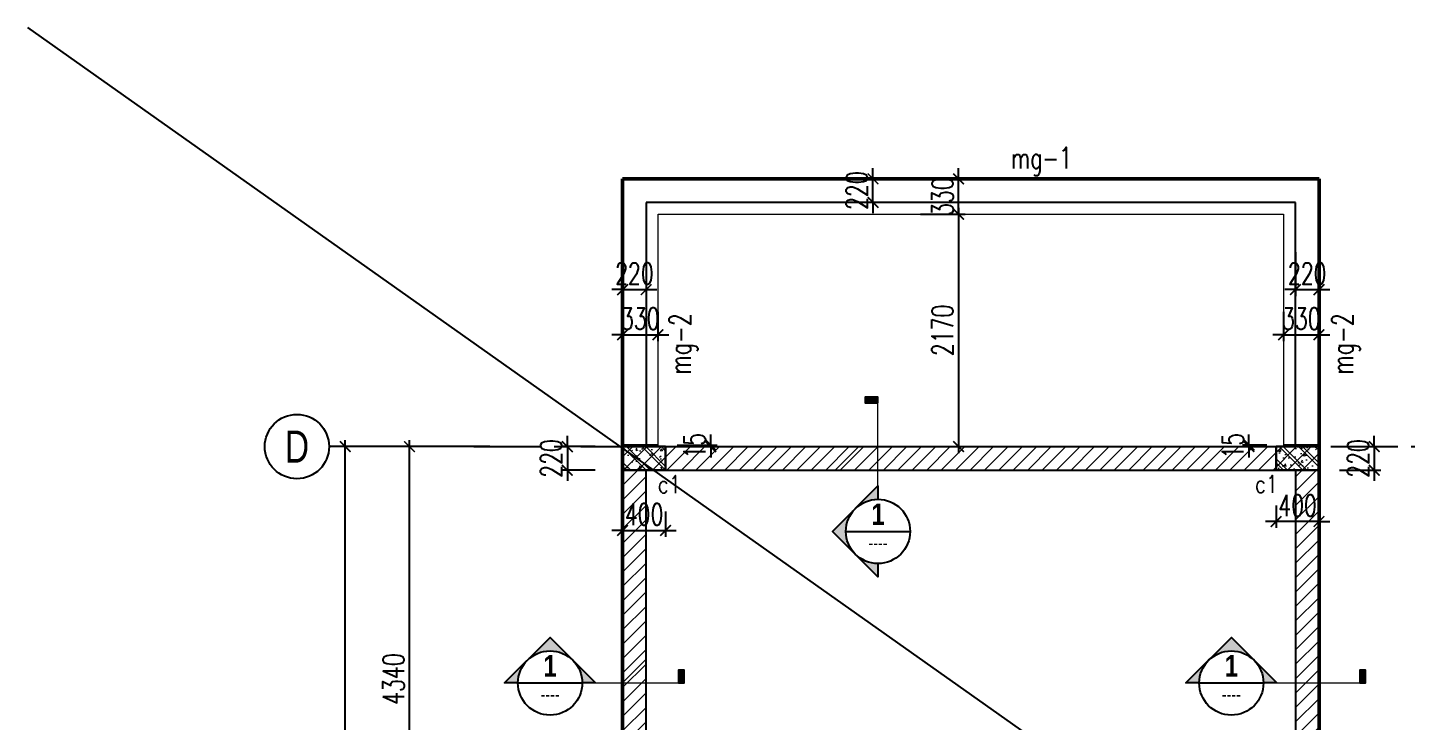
# Model space of a CAD drawing. Header units: millimetres. Extents: x -529861 to -223882, y -171969 to 61504.
# Drawn here: x -345121 to -332251, y 18318 to 24795 of the extents above; entities that cross this region are included whole.
import ezdxf
from ezdxf.enums import TextEntityAlignment as Align

# ---------------------------------------------------------------- set-up
doc = ezdxf.new("R2010")
doc.units = ezdxf.units.MM
doc.header["$LTSCALE"] = 5000
for name, pattern in [('CENTER', [2, 1.25, -0.25, 0.25, -0.25]), ('Dash', [6, 3, -3]), ('HIDDEN', [0.375, 0.25, -0.125])]:
    doc.linetypes.add(name, pattern=pattern)
doc.layers.get('Defpoints').update_dxf_attribs({"color": 143})
for name, color, linetype, lineweight in [('06- General text', 2, 'Continuous', 25), ('07- Hidden', 8, 'HIDDEN', 15), ('08- Note', 6, 'Continuous', 25), ('A-DETL-2', 1, 'Dash', 50), ('A-WALL-CUT-1', 10, 'Continuous', 25), ('KC-COT-HATCH', 13, 'Continuous', 15), ('KC-COT-NETCAT', 2, 'Continuous', 30), ('S- Dim', 1, 'Continuous', 18), ('S-Concrete', 4, 'Continuous', 25), ('S-dims', 8, 'Continuous', 18), ('S-hatch', 8, 'Continuous', 5), ('s-nomal', 32, 'Continuous', 25), ('S-text', 2, 'Continuous', 20)]:
    doc.layers.add(name, color=color, linetype=linetype, lineweight=lineweight)
for name, color, linetype in [('KC ICC-COTVACH', 3, 'Continuous'), ('KCS_AXIS', 18, 'CENTER'), ('KCS_BORDER', 3, 'Continuous'), ('KCS_CHI', 1, 'Continuous'), ('KCS_DIM', 1, 'Continuous'), ('KCS_TEXT', 2, 'Continuous')]:
    doc.layers.add(name, color=color, linetype=linetype)
doc.layers.add('KCS_Plotter', color=11, linetype='Continuous', plot=False)
doc.styles.add('Brief text', font='')
doc.styles.add('General text 1', font='')
doc.styles.add('s-text', font='vnsimli.shx', dxfattribs={"width": 0.7})
doc.styles.add('style1', font='arial.ttf', dxfattribs={"width": 0.75})
doc.styles.add('vnsimpli', font='vnsimli.shx', dxfattribs={"width": 0.65})
doc.styles.get('Brief text').set_extended_font_data('.VnHelvetInsH', bold=True)
doc.styles.get('General text 1').set_extended_font_data('.VnAvantH')
doc.dimstyles.new('1-100s', dxfattribs={"dimtxt": 200, "dimasz": 100, "dimexe": 60, "dimexo": 0, "dimgap": 50, "dimtad": 1, "dimdec": 0, "dimzin": 0, "dimdsep": 46, "dimtxsty": 's-text', "dimblk1": 'ARCHTICK', "dimblk2": 'ARCHTICK', "dimsah": 1, "dimcen": 80, "dimdle": 60, "dimclrd": 9, "dimclre": 9, "dimclrt": 2, "dimadec": 0, "dimazin": 0, "dimtfac": 0.0001, "dimtdec": 0, "dimtix": 1, "dimtmove": 1, "dimatfit": 3, "dimldrblk": 'ARCHTICK', "dimfxl": 200, "dimtolj": 1, "dimtzin": 0, "dimarcsym": 0})
pattern_1 = [(45, (173487.3, 123130.6), (-2245.064, 2245.064), [])]
pattern_2 = [(45, (173487.35, 123130.57), (-67.35192, 67.35192), [])]

# ---------------------------------------------------------------- blocks, each defined once
blk = doc.blocks.new('_ArchTick')
at = {"color": 0, "linetype": 'ByBlock', "const_width": 0.15}
blk.add_lwpolyline([(-0.5, -0.5), (0.5, 0.5)], dxfattribs=at)
blk = doc.blocks.new('*D1159')
at = {"layer": 'Defpoints', "color": 0, "ltscale": 1500, "transparency": 16777216}
for p in [(-30105, -46736), (-23605, -46736), (-23605, -48212)]:
    blk.add_point(p, dxfattribs=at)
at = {"layer": 'KCS_DIM', "color": 9, "lineweight": -2, "ltscale": 1500, "transparency": 16777216}
for p, q in [((-30105, -46736), (-30105, -48272)), ((-23605, -46736), (-23605, -48272)), ((-30165, -48212), (-23545, -48212))]:
    blk.add_line(p, q, dxfattribs=at)
at = {"layer": 'KCS_DIM', "color": 9, "lineweight": -2, "ltscale": 1500, "transparency": 16777216, "xscale": 100, "yscale": 100, "zscale": 100, "rotation": 180}
blk.add_blockref('_ArchTick', (-30105, -48212), dxfattribs=at)
at = {"layer": 'KCS_DIM', "color": 9, "lineweight": -2, "ltscale": 1500, "transparency": 16777216, "xscale": 100, "yscale": 100, "zscale": 100}
blk.add_blockref('_ArchTick', (-23605, -48212), dxfattribs=at)
at = {"layer": 'KCS_DIM', "color": 2, "ltscale": 1500, "transparency": 16777216, "insert": (-26855, -48062), "char_height": 200, "attachment_point": 5, "style": 's-text'}
blk.add_mtext('\\A1;6500', dxfattribs=at)
blk = doc.blocks.new('*D1160')
at = {"layer": 'Defpoints', "color": 0, "ltscale": 1500, "transparency": 16777216}
for p in [(-32095, -41688), (-31449, -41688), (-31412, -46138)]:
    blk.add_point(p, dxfattribs=at)
at = {"layer": 'KCS_DIM', "color": 9, "lineweight": -2, "ltscale": 1500, "transparency": 16777216}
for p, q in [((-31449, -41688), (-32155, -41688)), ((-32095, -46198), (-32095, -41628)), ((-31412, -46138), (-32155, -46138))]:
    blk.add_line(p, q, dxfattribs=at)
at = {"layer": 'KCS_DIM', "color": 9, "lineweight": -2, "ltscale": 1500, "transparency": 16777216, "xscale": 100, "yscale": 100, "zscale": 100}
for p, rotation in [((-32095, -41688), 90), ((-32095, -46138), 270)]:
    blk.add_blockref('_ArchTick', p, dxfattribs=dict(at, rotation=rotation))
at = {"layer": 'KCS_DIM', "color": 2, "ltscale": 1500, "transparency": 16777216, "insert": (-32245, -43913), "char_height": 200, "attachment_point": 5, "rotation": 90, "style": 's-text'}
blk.add_mtext('\\A1;4450', dxfattribs=at)
blk = doc.blocks.new('*D1161')
at = {"layer": 'Defpoints', "color": 0, "ltscale": 1500, "transparency": 16777216}
for p in [(-32095, -39178), (-31495, -39178), (-31449, -41688)]:
    blk.add_point(p, dxfattribs=at)
at = {"layer": 'KCS_DIM', "color": 9, "lineweight": -2, "ltscale": 1500, "transparency": 16777216}
for p, q in [((-32095, -41748), (-32095, -39118)), ((-31495, -39178), (-32155, -39178)), ((-31449, -41688), (-32155, -41688))]:
    blk.add_line(p, q, dxfattribs=at)
at = {"layer": 'KCS_DIM', "color": 9, "lineweight": -2, "ltscale": 1500, "transparency": 16777216, "xscale": 100, "yscale": 100, "zscale": 100}
for p, rotation in [((-32095, -39178), 90), ((-32095, -41688), 270)]:
    blk.add_blockref('_ArchTick', p, dxfattribs=dict(at, rotation=rotation))
at = {"layer": 'KCS_DIM', "color": 2, "ltscale": 1500, "transparency": 16777216, "insert": (-32245, -40433), "char_height": 200, "attachment_point": 5, "rotation": 90, "style": 's-text'}
blk.add_mtext('\\A1;2510', dxfattribs=at)
blk = doc.blocks.new('*D1162')
at = {"layer": 'Defpoints', "color": 0, "ltscale": 1500, "transparency": 16777216}
for p in [(-32095, -34838), (-31346, -34838), (-31495, -39178)]:
    blk.add_point(p, dxfattribs=at)
at = {"layer": 'KCS_DIM', "color": 9, "lineweight": -2, "ltscale": 1500, "transparency": 16777216}
for p, q in [((-31346, -34838), (-32155, -34838)), ((-32095, -39238), (-32095, -34778)), ((-31495, -39178), (-32155, -39178))]:
    blk.add_line(p, q, dxfattribs=at)
at = {"layer": 'KCS_DIM', "color": 9, "lineweight": -2, "ltscale": 1500, "transparency": 16777216, "xscale": 100, "yscale": 100, "zscale": 100}
for p, rotation in [((-32095, -34838), 90), ((-32095, -39178), 270)]:
    blk.add_blockref('_ArchTick', p, dxfattribs=dict(at, rotation=rotation))
at = {"layer": 'KCS_DIM', "color": 2, "ltscale": 1500, "transparency": 16777216, "insert": (-32245, -37008), "char_height": 200, "attachment_point": 5, "rotation": 90, "style": 's-text'}
blk.add_mtext('\\A1;4340', dxfattribs=at)
blk = doc.blocks.new('*D1163')
at = {"layer": 'Defpoints', "color": 0, "ltscale": 1500, "transparency": 16777216}
for p in [(-32695, -34838), (-31495, -34838), (-31495, -46138)]:
    blk.add_point(p, dxfattribs=at)
at = {"layer": 'KCS_DIM', "color": 9, "lineweight": -2, "ltscale": 1500, "transparency": 16777216}
for p, q in [((-31495, -34838), (-32755, -34838)), ((-32695, -46198), (-32695, -34778)), ((-31495, -46138), (-32755, -46138))]:
    blk.add_line(p, q, dxfattribs=at)
at = {"layer": 'KCS_DIM', "color": 9, "lineweight": -2, "ltscale": 1500, "transparency": 16777216, "xscale": 100, "yscale": 100, "zscale": 100}
for p, rotation in [((-32695, -34838), 90), ((-32695, -46138), 270)]:
    blk.add_blockref('_ArchTick', p, dxfattribs=dict(at, rotation=rotation))
at = {"layer": 'KCS_DIM', "color": 2, "ltscale": 1500, "transparency": 16777216, "insert": (-32845, -40488), "char_height": 200, "attachment_point": 5, "rotation": 90, "style": 's-text'}
blk.add_mtext('\\A1;11300', dxfattribs=at)
blk = doc.blocks.new('*U935')
at = {"layer": 'KC-COT-HATCH'}
h = blk.add_hatch(dxfattribs=at)
h.set_pattern_fill('CHAU-02', color=256, scale=30, pattern_type=2)
h.set_pattern_definition([(50, (-758.44, -466.9), (215.178, -18.826), [22.5, -247.5]), (355, (-758.44, -466.9), (-41.625, 225.658), [18, -198]), (100.451, (-740.51, -468.47), (173.553, 206.83), [19.122, -210.343]), (46.184, (-758.44, -406.9), (320.17, -49.656), [33.75, -371.25]), (96.636, (-731.76, -411.04), (280.4, 292.24), [28.68, -315.514]), (351.184, (-758.44, -406.9), (280.4, 292.24), [27, -297]), (21, (-728.44, -421.9), (179.072, -120.786), [22.5, -247.5]), (226, (-728.44, -421.9), (201.565, -109.66), [18, -198]), (71.451, (-713.52, -431.97), (252.067, 96.76), [19.122, -210.343]), (67.5, (-758.44, -466.9), (-46.775, 88.3123), [0, -195.6, 0, -201, 0, -198.75]), (4.5, (-758.44, -466.9), (85.005, 114.031), [0, -114.6, 0, -191.1, 0, -75.75]), (327.5, (-825.34, -466.9), (160.147, -6.7665), [0, -75, 0, -234, 0, -310.5]), (317.5, (-855.34, -466.9), (174.956, 30.031), [0, -97.5, 0, -155.4, 0, -220.5]), (315, (-758.44, -466.9), (90.156, 90.156), []), (315, (-758.44, -430.15), (90.156, 90.156), [])])
h.paths.add_polyline_path([(-110, 200), (-110, -200), (110, -200), (110, 200)])
at = {"layer": 'KC-COT-NETCAT'}
blk.add_lwpolyline([(-110, -200), (110, -200), (110, 200), (-110, 200)], close=True, dxfattribs=at)
blk = doc.blocks.new('MB giang tuong lka1')
at = {"layer": 'S-hatch', "linetype": 'ByBlock', "ltscale": 1500}
h = blk.add_hatch(dxfattribs=at)
h.set_pattern_fill('ANSI31', color=256, scale=1000)
h.set_pattern_definition(pattern_1)
h.paths.add_polyline_path([(220, -220), (6280, -220), (6280, -11080), (220, -11080)], flags=16)
h.paths.add_polyline_path([(0, 0), (6500, 0), (6500, -11300), (0, -11300)])
h = blk.add_hatch(dxfattribs=at)
h.set_pattern_fill('ANSI31', color=256, scale=1000)
h.set_pattern_definition(pattern_1)
h.paths.add_polyline_path([(220, -220), (6280, -220), (6280, -11080), (220, -11080)], flags=16)
h.paths.add_polyline_path([(0, 0), (6500, 0), (6500, -11300), (0, -11300)])
h = blk.add_hatch(dxfattribs=at)
h.set_pattern_fill('ANSI31', color=256, scale=30)
h.set_pattern_definition(pattern_2)
h.paths.add_polyline_path([(220, -220), (6280, -220), (6280, -11080), (220, -11080)], flags=16)
h.paths.add_polyline_path([(0, 0), (6500, 0), (6500, -11300), (0, -11300)])
h = blk.add_hatch(dxfattribs=at)
h.set_pattern_fill('ANSI31', color=256, scale=30)
h.set_pattern_definition(pattern_2)
h.paths.add_polyline_path([(220, -4230), (720, -4230), (720, -4450), (220, -4450)])
h = blk.add_hatch(dxfattribs=at)
h.set_pattern_fill('ANSI31', color=256, scale=30)
h.set_pattern_definition(pattern_2)
h.paths.add_polyline_path([(3185, -4230), (6280, -4230), (6280, -4450), (3185, -4450)])
h = blk.add_hatch(dxfattribs=at)
h.set_pattern_fill('ANSI31', color=256, scale=30)
h.set_pattern_definition([(45, (173487.35, 120620.57), (-67.35192, 67.35192), [])])
h.paths.add_polyline_path([(3185, -6740), (6280, -6740), (6280, -6960), (3185, -6960)])
at = {"layer": 'S-Concrete'}
for points in [[(220, -3350), (370, -3350), (370, -4450), (520, -4450), (520, -3240), (520, -3200), (0, -3200), (0, -3350), (220, -3350)], [(3485, -3340), (3485, -3120), (6500, -3120), (6500, -3340), (3705, -3340)], [(3705, -3340), (3705, -6960), (3485, -6960), (3485, -3340)], [(3780, -9280), (3780, -6740), (4000, -6740), (4000, -9280)], [(4000, -9280), (6500, -9280), (6500, -9500), (0, -9500), (0, -9280), (3780, -9280)]]:
    blk.add_lwpolyline(points, dxfattribs=at)
at = {"layer": 's-nomal'}
for points in [[(0, 0), (6500, 0), (6500, -11300), (0, -11300)], [(220, -220), (6280, -220), (6280, -11080), (220, -11080)]]:
    blk.add_lwpolyline(points, close=True, dxfattribs=at)
at = {"layer": 's-nomal', "linetype": 'ByBlock', "ltscale": 1500}
for points in [[(220, -4230), (720, -4230), (720, -4450), (220, -4450)], [(3185, -6740), (6280, -6740), (6280, -6960), (3185, -6960)]]:
    blk.add_lwpolyline(points, close=True, dxfattribs=at)
blk.add_lwpolyline([(3185, -4230), (6280, -4230), (6280, -4450), (3185, -4450), (3185, -4230), (3185, -4450)], dxfattribs=at)
blk = doc.blocks.new('*D959')
at = {"layer": 'Defpoints', "color": 0, "linetype": 'ByBlock', "ltscale": 1500, "transparency": 16777216}
for p in [(-339567, 20279), (-339167, 20279), (-339167, 20101)]:
    blk.add_point(p, dxfattribs=at)
at = {"layer": 'S-dims', "color": 9, "linetype": 'ByBlock', "lineweight": -2, "ltscale": 1500, "transparency": 16777216}
for p, q in [((-339567, 20279), (-339567, 20041)), ((-339167, 20279), (-339167, 20041)), ((-339567, 20101), (-339667, 20101)), ((-339567, 20101), (-339167, 20101)), ((-339167, 20101), (-339067, 20101))]:
    blk.add_line(p, q, dxfattribs=at)
at = {"layer": 'S-dims', "color": 9, "linetype": 'ByBlock', "lineweight": -2, "ltscale": 1500, "transparency": 16777216, "xscale": 100, "yscale": 100, "zscale": 100}
blk.add_blockref('_ArchTick', (-339567, 20101), dxfattribs=at)
at = {"layer": 'S-dims', "color": 9, "linetype": 'ByBlock', "lineweight": -2, "ltscale": 1500, "transparency": 16777216, "xscale": 100, "yscale": 100, "zscale": 100, "rotation": 180}
blk.add_blockref('_ArchTick', (-339167, 20101), dxfattribs=at)
at = {"layer": 'S-dims', "color": 2, "linetype": 'ByBlock', "ltscale": 1500, "transparency": 16777216, "insert": (-339367, 20251), "char_height": 200, "attachment_point": 5, "style": 's-text'}
blk.add_mtext('\\A1;400', dxfattribs=at)
blk = doc.blocks.new('*D960')
at = {"layer": 'Defpoints', "color": 0, "linetype": 'ByBlock', "ltscale": 1500, "transparency": 16777216}
for p in [(-339822, 20883), (-340083, 20663), (-339822, 20663)]:
    blk.add_point(p, dxfattribs=at)
at = {"layer": 'S-dims', "color": 9, "linetype": 'ByBlock', "lineweight": -2, "ltscale": 1500, "transparency": 16777216}
for p, q in [((-340083, 20883), (-340083, 20983)), ((-339822, 20883), (-340143, 20883)), ((-340083, 20883), (-340083, 20663)), ((-339822, 20663), (-340143, 20663)), ((-340083, 20663), (-340083, 20563))]:
    blk.add_line(p, q, dxfattribs=at)
at = {"layer": 'S-dims', "color": 9, "linetype": 'ByBlock', "lineweight": -2, "ltscale": 1500, "transparency": 16777216, "xscale": 100, "yscale": 100, "zscale": 100}
for p, rotation in [((-340083, 20883), 270), ((-340083, 20663), 90)]:
    blk.add_blockref('_ArchTick', p, dxfattribs=dict(at, rotation=rotation))
at = {"layer": 'S-dims', "color": 2, "linetype": 'ByBlock', "ltscale": 1500, "transparency": 16777216, "insert": (-340233, 20773), "char_height": 200, "attachment_point": 5, "rotation": 90, "style": 's-text'}
blk.add_mtext('\\A1;220', dxfattribs=at)
blk = doc.blocks.new('*D968')
at = {"layer": 'Defpoints', "color": 0, "linetype": 'ByBlock', "ltscale": 1500, "transparency": 16777216}
for p in [(-333467, 20333), (-333067, 20333), (-333467, 20184)]:
    blk.add_point(p, dxfattribs=at)
at = {"layer": 'S-dims', "color": 9, "linetype": 'ByBlock', "lineweight": -2, "ltscale": 1500, "transparency": 16777216}
for p, q in [((-333467, 20333), (-333467, 20124)), ((-333067, 20333), (-333067, 20124)), ((-333467, 20184), (-333567, 20184)), ((-333067, 20184), (-333467, 20184)), ((-333067, 20184), (-332967, 20184))]:
    blk.add_line(p, q, dxfattribs=at)
at = {"layer": 'S-dims', "color": 9, "linetype": 'ByBlock', "lineweight": -2, "ltscale": 1500, "transparency": 16777216, "xscale": 100, "yscale": 100, "zscale": 100}
blk.add_blockref('_ArchTick', (-333467, 20184), dxfattribs=at)
at = {"layer": 'S-dims', "color": 9, "linetype": 'ByBlock', "lineweight": -2, "ltscale": 1500, "transparency": 16777216, "xscale": 100, "yscale": 100, "zscale": 100, "rotation": 180}
blk.add_blockref('_ArchTick', (-333067, 20184), dxfattribs=at)
at = {"layer": 'S-dims', "color": 2, "linetype": 'ByBlock', "ltscale": 1500, "transparency": 16777216, "insert": (-333267, 20334), "char_height": 200, "attachment_point": 5, "style": 's-text'}
blk.add_mtext('\\A1;400', dxfattribs=at)
blk = doc.blocks.new('*D969')
at = {"layer": 'Defpoints', "color": 0, "linetype": 'ByBlock', "ltscale": 1500, "transparency": 16777216}
for p in [(-332874, 20883), (-332874, 20663), (-332551, 20663)]:
    blk.add_point(p, dxfattribs=at)
at = {"layer": 'S-dims', "color": 9, "linetype": 'ByBlock', "lineweight": -2, "ltscale": 1500, "transparency": 16777216}
for p, q in [((-332551, 20883), (-332551, 20983)), ((-332874, 20883), (-332491, 20883)), ((-332551, 20883), (-332551, 20663)), ((-332874, 20663), (-332491, 20663)), ((-332551, 20663), (-332551, 20563))]:
    blk.add_line(p, q, dxfattribs=at)
at = {"layer": 'S-dims', "color": 9, "linetype": 'ByBlock', "lineweight": -2, "ltscale": 1500, "transparency": 16777216, "xscale": 100, "yscale": 100, "zscale": 100}
for p, rotation in [((-332551, 20883), 270), ((-332551, 20663), 90)]:
    blk.add_blockref('_ArchTick', p, dxfattribs=dict(at, rotation=rotation))
at = {"layer": 'S-dims', "color": 2, "linetype": 'ByBlock', "ltscale": 1500, "transparency": 16777216, "insert": (-332701, 20773), "char_height": 200, "attachment_point": 5, "rotation": 90, "style": 's-text'}
blk.add_mtext('\\A1;220', dxfattribs=at)
blk = doc.blocks.new('*U939')
at = {"layer": '08- Note'}
blk.add_hatch(color=256, dxfattribs=at).paths.add_polyline_path([(0, 23.98), (0, 25.05), (-2.4, 25.05), (-2.4, 23.98)])
h = blk.add_hatch(color=256, dxfattribs=at)
h.paths.add_polyline_path([(-8.49, 0), (-4.24, -4.24, -0.198912), (-6, 0, -0.198912), (-4.24, 4.24)])
h.paths.add_polyline_path([(0, -8.49), (0, -6, -0.198912), (-4.24, -4.24)])
h.paths.add_polyline_path([(-4.24, 4.24, -0.198912), (0, 6), (0, 8.49)])
at = {"ltscale": 500}
blk.add_line((0, 6), (0, 25.05), dxfattribs=at)
at = {"layer": '08- Note'}
blk.add_line((-6, 0), (6, 0), dxfattribs=at)
blk.add_lwpolyline([(0, 23.98), (0, 25.05), (-2.4, 25.05), (-2.4, 23.98)], close=True, dxfattribs=at)
blk.add_lwpolyline([(0, -6), (0, -8.49), (-8.49, 0), (0, 8.49), (0, 6)], dxfattribs=at)
blk.add_circle((0, 0), 6, dxfattribs=at)
at = {"layer": '06- General text', "style": 'Brief text', "width": 0.8}
blk.add_attdef('VIEW-NUMBER', text='', height=4, dxfattribs=at).set_placement((0, 0), align=Align.BOTTOM_CENTER)
at = {"layer": '06- General text', "style": 'General text 1', "width": 0.8}
blk.add_attdef('SHEET-NUMBER', text='', height=2.5, dxfattribs=at).set_placement((0, -0.87), align=Align.TOP_CENTER)
blk = doc.blocks.new('*U943')
at = {"layer": '08- Note'}
h = blk.add_hatch(color=256, dxfattribs=at)
h.paths.add_polyline_path([(0, 8.49), (-4.24, 4.24, -0.198912), (0, 6, -0.198912), (4.24, 4.24)])
h.paths.add_polyline_path([(-8.49, 0), (-6, 0, -0.198912), (-4.24, 4.24)])
h.paths.add_polyline_path([(4.24, 4.24, -0.198912), (6, 0), (8.49, 0)])
blk.add_hatch(color=256, dxfattribs=at).paths.add_polyline_path([(23.98, 0), (25.05, 0), (25.05, 2.4), (23.98, 2.4)])
at = {"ltscale": 500}
blk.add_line((6, 0), (25.05, 0), dxfattribs=at)
at = {"layer": '08- Note'}
blk.add_line((-6, 0), (6, 0), dxfattribs=at)
blk.add_lwpolyline([(-6, 0), (-8.49, 0), (0, 8.49), (8.49, 0), (6, 0)], dxfattribs=at)
blk.add_lwpolyline([(23.98, 0), (25.05, 0), (25.05, 2.4), (23.98, 2.4)], close=True, dxfattribs=at)
blk.add_circle((0, 0), 6, dxfattribs=at)
at = {"layer": '06- General text', "style": 'Brief text', "width": 0.8}
blk.add_attdef('VIEW-NUMBER', text='', height=4, dxfattribs=at).set_placement((0, 0), align=Align.BOTTOM_CENTER)
at = {"layer": '06- General text', "style": 'General text 1', "width": 0.8}
blk.add_attdef('SHEET-NUMBER', text='', height=2.5, dxfattribs=at).set_placement((0, -0.87), align=Align.TOP_CENTER)
blk = doc.blocks.new('*U944')
at = {"layer": '08- Note'}
h = blk.add_hatch(color=256, dxfattribs=at)
h.paths.add_polyline_path([(0, 8.49), (-4.24, 4.24, -0.198912), (0, 6, -0.198912), (4.24, 4.24)])
h.paths.add_polyline_path([(-8.49, 0), (-6, 0, -0.198912), (-4.24, 4.24)])
h.paths.add_polyline_path([(4.24, 4.24, -0.198912), (6, 0), (8.49, 0)])
blk.add_hatch(color=256, dxfattribs=at).paths.add_polyline_path([(23.98, 0), (25.05, 0), (25.05, 2.4), (23.98, 2.4)])
at = {"ltscale": 500}
blk.add_line((6, 0), (25.05, 0), dxfattribs=at)
at = {"layer": '08- Note'}
blk.add_line((-6, 0), (6, 0), dxfattribs=at)
blk.add_lwpolyline([(-6, 0), (-8.49, 0), (0, 8.49), (8.49, 0), (6, 0)], dxfattribs=at)
blk.add_lwpolyline([(23.98, 0), (25.05, 0), (25.05, 2.4), (23.98, 2.4)], close=True, dxfattribs=at)
blk.add_circle((0, 0), 6, dxfattribs=at)
at = {"layer": '06- General text', "style": 'Brief text', "width": 0.8}
blk.add_attdef('VIEW-NUMBER', text='', height=4, dxfattribs=at).set_placement((0, 0), align=Align.BOTTOM_CENTER)
at = {"layer": '06- General text', "style": 'General text 1', "width": 0.8}
blk.add_attdef('SHEET-NUMBER', text='', height=2.5, dxfattribs=at).set_placement((0, -0.87), align=Align.TOP_CENTER)
blk = doc.blocks.new('*D1390')
at = {"layer": 'Defpoints', "color": 0, "linetype": 'ByBlock', "ltscale": 1500, "transparency": 16777216}
for p in [(-336786, 23383), (-336431, 23383), (-336786, 23053)]:
    blk.add_point(p, dxfattribs=at)
at = {"layer": 'S-dims', "color": 9, "linetype": 'ByBlock', "lineweight": -2, "ltscale": 1500, "transparency": 16777216}
for p, q in [((-336431, 23383), (-336431, 23483)), ((-336786, 23383), (-336371, 23383)), ((-336431, 23053), (-336431, 23383)), ((-336786, 23053), (-336371, 23053)), ((-336431, 23053), (-336431, 22953))]:
    blk.add_line(p, q, dxfattribs=at)
at = {"layer": 'S-dims', "color": 9, "linetype": 'ByBlock', "lineweight": -2, "ltscale": 1500, "transparency": 16777216, "xscale": 100, "yscale": 100, "zscale": 100}
for p, rotation in [((-336431, 23383), 270), ((-336431, 23053), 90)]:
    blk.add_blockref('_ArchTick', p, dxfattribs=dict(at, rotation=rotation))
at = {"layer": 'S-dims', "color": 2, "linetype": 'ByBlock', "ltscale": 1500, "transparency": 16777216, "insert": (-336581, 23218), "char_height": 200, "attachment_point": 5, "rotation": 90, "style": 's-text'}
blk.add_mtext('\\A1;330', dxfattribs=at)
blk = doc.blocks.new('*D1391')
at = {"layer": 'Defpoints', "color": 0, "linetype": 'ByBlock', "ltscale": 1500, "transparency": 16777216}
for p in [(-337230, 23383), (-337230, 23383), (-337230, 23163)]:
    blk.add_point(p, dxfattribs=at)
at = {"layer": 'S-dims', "color": 9, "linetype": 'ByBlock', "lineweight": -2, "ltscale": 1500, "transparency": 16777216}
for p, q in [((-337230, 23383), (-337230, 23483)), ((-337230, 23383), (-337290, 23383)), ((-337230, 23163), (-337230, 23383)), ((-337230, 23163), (-337290, 23163)), ((-337230, 23163), (-337230, 23063))]:
    blk.add_line(p, q, dxfattribs=at)
at = {"layer": 'S-dims', "color": 9, "linetype": 'ByBlock', "lineweight": -2, "ltscale": 1500, "transparency": 16777216, "xscale": 100, "yscale": 100, "zscale": 100}
for p, rotation in [((-337230, 23383), 270), ((-337230, 23163), 90)]:
    blk.add_blockref('_ArchTick', p, dxfattribs=dict(at, rotation=rotation))
at = {"layer": 'S-dims', "color": 2, "linetype": 'ByBlock', "ltscale": 1500, "transparency": 16777216, "insert": (-337380, 23273), "char_height": 200, "attachment_point": 5, "rotation": 90, "style": 's-text'}
blk.add_mtext('\\A1;220', dxfattribs=at)
blk = doc.blocks.new('*D1392')
at = {"layer": 'Defpoints', "color": 0, "linetype": 'ByBlock', "ltscale": 1500, "transparency": 16777216}
for p in [(-336786, 23053), (-336709, 20883), (-336431, 20883)]:
    blk.add_point(p, dxfattribs=at)
at = {"layer": 'S-dims', "color": 9, "linetype": 'ByBlock', "lineweight": -2, "ltscale": 1500, "transparency": 16777216}
for p, q in [((-336786, 23053), (-336371, 23053)), ((-336431, 23113), (-336431, 20823)), ((-336709, 20883), (-336371, 20883))]:
    blk.add_line(p, q, dxfattribs=at)
at = {"layer": 'S-dims', "color": 9, "linetype": 'ByBlock', "lineweight": -2, "ltscale": 1500, "transparency": 16777216, "xscale": 100, "yscale": 100, "zscale": 100}
for p, rotation in [((-336431, 23053), 90), ((-336431, 20883), 270)]:
    blk.add_blockref('_ArchTick', p, dxfattribs=dict(at, rotation=rotation))
at = {"layer": 'S-dims', "color": 2, "linetype": 'ByBlock', "ltscale": 1500, "transparency": 16777216, "insert": (-336581, 21968), "char_height": 200, "attachment_point": 5, "rotation": 90, "style": 's-text'}
blk.add_mtext('\\A1;2170', dxfattribs=at)
blk = doc.blocks.new('*D1393')
at = {"layer": 'Defpoints', "color": 0, "linetype": 'ByBlock', "ltscale": 1500, "transparency": 16777216}
for p in [(-339567, 22605), (-339347, 22605), (-339347, 22349)]:
    blk.add_point(p, dxfattribs=at)
at = {"layer": 'S-dims', "color": 9, "linetype": 'ByBlock', "lineweight": -2, "ltscale": 1500, "transparency": 16777216}
for p, q in [((-339567, 22605), (-339567, 22289)), ((-339347, 22605), (-339347, 22289)), ((-339567, 22349), (-339667, 22349)), ((-339567, 22349), (-339347, 22349)), ((-339347, 22349), (-339247, 22349))]:
    blk.add_line(p, q, dxfattribs=at)
at = {"layer": 'S-dims', "color": 9, "linetype": 'ByBlock', "lineweight": -2, "ltscale": 1500, "transparency": 16777216, "xscale": 100, "yscale": 100, "zscale": 100}
blk.add_blockref('_ArchTick', (-339567, 22349), dxfattribs=at)
at = {"layer": 'S-dims', "color": 9, "linetype": 'ByBlock', "lineweight": -2, "ltscale": 1500, "transparency": 16777216, "xscale": 100, "yscale": 100, "zscale": 100, "rotation": 180}
blk.add_blockref('_ArchTick', (-339347, 22349), dxfattribs=at)
at = {"layer": 'S-dims', "color": 2, "linetype": 'ByBlock', "ltscale": 1500, "transparency": 16777216, "insert": (-339457, 22499), "char_height": 200, "attachment_point": 5, "style": 's-text'}
blk.add_mtext('\\A1;220', dxfattribs=at)
blk = doc.blocks.new('*D1394')
at = {"layer": 'Defpoints', "color": 0, "linetype": 'ByBlock', "ltscale": 1500, "transparency": 16777216}
for p in [(-333287, 22699), (-333067, 22699), (-333067, 22349)]:
    blk.add_point(p, dxfattribs=at)
at = {"layer": 'S-dims', "color": 9, "linetype": 'ByBlock', "lineweight": -2, "ltscale": 1500, "transparency": 16777216}
for p, q in [((-333287, 22699), (-333287, 22289)), ((-333067, 22699), (-333067, 22289)), ((-333287, 22349), (-333387, 22349)), ((-333287, 22349), (-333067, 22349)), ((-333067, 22349), (-332967, 22349))]:
    blk.add_line(p, q, dxfattribs=at)
at = {"layer": 'S-dims', "color": 9, "linetype": 'ByBlock', "lineweight": -2, "ltscale": 1500, "transparency": 16777216, "xscale": 100, "yscale": 100, "zscale": 100}
blk.add_blockref('_ArchTick', (-333287, 22349), dxfattribs=at)
at = {"layer": 'S-dims', "color": 9, "linetype": 'ByBlock', "lineweight": -2, "ltscale": 1500, "transparency": 16777216, "xscale": 100, "yscale": 100, "zscale": 100, "rotation": 180}
blk.add_blockref('_ArchTick', (-333067, 22349), dxfattribs=at)
at = {"layer": 'S-dims', "color": 2, "linetype": 'ByBlock', "ltscale": 1500, "transparency": 16777216, "insert": (-333177, 22499), "char_height": 200, "attachment_point": 5, "style": 's-text'}
blk.add_mtext('\\A1;220', dxfattribs=at)
blk = doc.blocks.new('*D1395')
at = {"layer": 'Defpoints', "color": 0, "linetype": 'ByBlock', "ltscale": 1500, "transparency": 16777216}
for p in [(-339567, 22141), (-339237, 22141), (-339237, 21928)]:
    blk.add_point(p, dxfattribs=at)
at = {"layer": 'S-dims', "color": 9, "linetype": 'ByBlock', "lineweight": -2, "ltscale": 1500, "transparency": 16777216}
for p, q in [((-339567, 22141), (-339567, 21868)), ((-339237, 22141), (-339237, 21868)), ((-339567, 21928), (-339667, 21928)), ((-339567, 21928), (-339237, 21928)), ((-339237, 21928), (-339137, 21928))]:
    blk.add_line(p, q, dxfattribs=at)
at = {"layer": 'S-dims', "color": 9, "linetype": 'ByBlock', "lineweight": -2, "ltscale": 1500, "transparency": 16777216, "xscale": 100, "yscale": 100, "zscale": 100}
blk.add_blockref('_ArchTick', (-339567, 21928), dxfattribs=at)
at = {"layer": 'S-dims', "color": 9, "linetype": 'ByBlock', "lineweight": -2, "ltscale": 1500, "transparency": 16777216, "xscale": 100, "yscale": 100, "zscale": 100, "rotation": 180}
blk.add_blockref('_ArchTick', (-339237, 21928), dxfattribs=at)
at = {"layer": 'S-dims', "color": 2, "linetype": 'ByBlock', "ltscale": 1500, "transparency": 16777216, "insert": (-339402, 22078), "char_height": 200, "attachment_point": 5, "style": 's-text'}
blk.add_mtext('\\A1;330', dxfattribs=at)
blk = doc.blocks.new('*D1396')
at = {"layer": 'Defpoints', "color": 0, "linetype": 'ByBlock', "ltscale": 1500, "transparency": 16777216}
for p in [(-333397, 22141), (-333067, 22141), (-333067, 21928)]:
    blk.add_point(p, dxfattribs=at)
at = {"layer": 'S-dims', "color": 9, "linetype": 'ByBlock', "lineweight": -2, "ltscale": 1500, "transparency": 16777216}
for p, q in [((-333397, 22141), (-333397, 21868)), ((-333067, 22141), (-333067, 21868)), ((-333397, 21928), (-333497, 21928)), ((-333397, 21928), (-333067, 21928)), ((-333067, 21928), (-332967, 21928))]:
    blk.add_line(p, q, dxfattribs=at)
at = {"layer": 'S-dims', "color": 9, "linetype": 'ByBlock', "lineweight": -2, "ltscale": 1500, "transparency": 16777216, "xscale": 100, "yscale": 100, "zscale": 100}
blk.add_blockref('_ArchTick', (-333397, 21928), dxfattribs=at)
at = {"layer": 'S-dims', "color": 9, "linetype": 'ByBlock', "lineweight": -2, "ltscale": 1500, "transparency": 16777216, "xscale": 100, "yscale": 100, "zscale": 100, "rotation": 180}
blk.add_blockref('_ArchTick', (-333067, 21928), dxfattribs=at)
at = {"layer": 'S-dims', "color": 2, "linetype": 'ByBlock', "ltscale": 1500, "transparency": 16777216, "insert": (-333232, 22078), "char_height": 200, "attachment_point": 5, "style": 's-text'}
blk.add_mtext('\\A1;330', dxfattribs=at)
blk = doc.blocks.new('*D1397')
at = {"layer": 'Defpoints', "color": 0, "linetype": 'ByBlock', "ltscale": 1500, "transparency": 16777216}
for p in [(-339058, 20898), (-339058, 20883), (-338745, 20898)]:
    blk.add_point(p, dxfattribs=at)
at = {"layer": 'S-dims', "color": 9, "linetype": 'ByBlock', "lineweight": -2, "ltscale": 1500, "transparency": 16777216}
for p, q in [((-338745, 20898), (-338745, 20998)), ((-339058, 20898), (-338685, 20898)), ((-339058, 20883), (-338685, 20883)), ((-338745, 20883), (-338745, 20898)), ((-338745, 20883), (-338745, 20783))]:
    blk.add_line(p, q, dxfattribs=at)
at = {"layer": 'S-dims', "color": 9, "linetype": 'ByBlock', "lineweight": -2, "ltscale": 1500, "transparency": 16777216, "xscale": 100, "yscale": 100, "zscale": 100}
for p, rotation in [((-338745, 20898), 270), ((-338745, 20883), 90)]:
    blk.add_blockref('_ArchTick', p, dxfattribs=dict(at, rotation=rotation))
at = {"layer": 'S-dims', "color": 2, "linetype": 'ByBlock', "ltscale": 1500, "transparency": 16777216, "insert": (-338895, 20891), "char_height": 200, "attachment_point": 5, "rotation": 90, "style": 's-text'}
blk.add_mtext('\\A1;15', dxfattribs=at)
blk = doc.blocks.new('*D1398')
at = {"layer": 'Defpoints', "color": 0, "linetype": 'ByBlock', "ltscale": 1500, "transparency": 16777216}
for p in [(-333721, 20898), (-333554, 20898), (-333554, 20883)]:
    blk.add_point(p, dxfattribs=at)
at = {"layer": 'S-dims', "color": 9, "linetype": 'ByBlock', "lineweight": -2, "ltscale": 1500, "transparency": 16777216}
for p, q in [((-333721, 20898), (-333721, 20998)), ((-333554, 20898), (-333781, 20898)), ((-333554, 20883), (-333781, 20883)), ((-333721, 20883), (-333721, 20898)), ((-333721, 20883), (-333721, 20783))]:
    blk.add_line(p, q, dxfattribs=at)
at = {"layer": 'S-dims', "color": 9, "linetype": 'ByBlock', "lineweight": -2, "ltscale": 1500, "transparency": 16777216, "xscale": 100, "yscale": 100, "zscale": 100}
for p, rotation in [((-333721, 20898), 270), ((-333721, 20883), 90)]:
    blk.add_blockref('_ArchTick', p, dxfattribs=dict(at, rotation=rotation))
at = {"layer": 'S-dims', "color": 2, "linetype": 'ByBlock', "ltscale": 1500, "transparency": 16777216, "insert": (-333871, 20891), "char_height": 200, "attachment_point": 5, "rotation": 90, "style": 's-text'}
blk.add_mtext('\\A1;15', dxfattribs=at)
blk = doc.blocks.new('2-LUOI TRUC')
at = {"layer": 'KCS_AXIS', "ltscale": 0.1}
for p, q in [((-30105.3, -46766.5), (-30105.3, -33447.5)), ((-23605.3, -46766.5), (-23605.3, -33447.5)), ((-31495.3, -34837.5), (-22215.3, -34837.5)), ((-31495.3, -39177.5), (-22215.3, -39177.5)), ((-31495.3, -41687.5), (-22215.3, -41687.5)), ((-31495.3, -46137.5), (-22215.3, -46137.5))]:
    blk.add_line(p, q, dxfattribs=at)
at = {"layer": 'KCS_CHI', "ltscale": 1500}
for p, q in [((-32695.3, -34837.5), (-32845.3, -34837.5)), ((-32695.3, -39177.5), (-32845.3, -39177.5)), ((-32695.3, -41687.5), (-32845.3, -41687.5)), ((-32695.3, -46137.5), (-32845.3, -46137.5)), ((-30105.3, -48211.7), (-30105.3, -48361.7)), ((-23605.3, -48211.7), (-23605.3, -48361.7))]:
    blk.add_line(p, q, dxfattribs=at)
for centre in [(-33145.3, -34837.5), (-33145.3, -39177.5), (-33145.3, -41687.5), (-33145.3, -46137.5), (-30105.3, -48661.7), (-23605.3, -48661.7)]:
    blk.add_circle(centre, 300, dxfattribs=at)
at = {"layer": 'KCS_TEXT', "color": 4, "ltscale": 1500, "style": 'style1', "width": 0.75}
for s, p in [('D', (-33145.3, -34837.5)), ('C', (-33145.3, -39177.5)), ('B', (-33145.3, -41687.5)), ('A', (-33145.3, -46137.5)), ('1', (-30105.3, -48661.7)), ('2', (-23605.3, -48661.7))]:
    blk.add_text(s, height=300, dxfattribs=at).set_placement(p, align=Align.MIDDLE_CENTER)
at = {"layer": 'KCS_DIM', "ltscale": 1500}
for base, p1, p2, picture, middle in [((-32695.3, -34837.5), (-31495.3, -46137.5), (-31495.3, -34837.5), '*D1163', (-32845.3, -40487.5)), ((-32095.3, -34837.5), (-31495.3, -39177.5), (-31345.8, -34837.5), '*D1162', (-32245.3, -37007.5)), ((-32095.3, -39177.5), (-31449, -41687.5), (-31495.3, -39177.5), '*D1161', (-32245.3, -40432.5)), ((-32095.3, -41687.5), (-31412.2, -46137.5), (-31449, -41687.5), '*D1160', (-32245.3, -43912.5))]:
    dim = blk.add_linear_dim(base=base, p1=p1, p2=p2, angle=90, dimstyle='1-100s', dxfattribs=at)
    dim.commit()
    dim.dimension.update_dxf_attribs({"geometry": picture, "text_midpoint": middle})
dim = blk.add_linear_dim(base=(-23605.3, -48211.7), p1=(-30105.3, -46735.7), p2=(-23605.3, -46735.7), dimstyle='1-100s', dxfattribs=at)
dim.commit()
dim.dimension.update_dxf_attribs({"geometry": '*D1159', "text_midpoint": (-26855.3, -48061.7)})
blk = doc.blocks.new('2-MBC')
at = {"layer": 'KC ICC-COTVACH'}
for p, xscale, rotation in [((90, 11080), -1.000000000000001, 90), ((6190, 11080), -1.000000000000001, 90), ((0, 6940), -1, 180), ((6280, 6940), -1, 180), ((0, 4140), -1, 180), ((6280, 4140), -1, 180), ((0, 690), -1, 180), ((6190, 0), -1.000000000000001, 90)]:
    blk.add_blockref('*U935', p, dxfattribs=dict(at, xscale=xscale, rotation=rotation))
at = {"layer": 'KCS_AXIS'}
blk.add_blockref('2-LUOI TRUC', (29995, 46028), dxfattribs=at)

msp = doc.modelspace()

# ---------------------------------------------------------------- linework, layer by layer
at = {"layer": 'A-DETL-2'}
for p, q in [((-339566.7, 23383.16), (-333066.7, 23383.16)), ((-339566.7, 9583.16), (-339566.7, 23383.16)), ((-333066.7, 23383.16), (-333066.7, 9583.16))]:
    msp.add_line(p, q, dxfattribs=at)
at = {"layer": 'A-WALL-CUT-1'}
for p, q in [((-339566.7, 23383.16), (-339566.7, 20898.16)), ((-333066.7, 20898.16), (-333066.7, 23383.16)), ((-339346.7, 23163.16), (-339346.7, 20898.16))]:
    msp.add_line(p, q, dxfattribs=at)
at = {"layer": 'A-WALL-CUT-1', "linetype": 'ByBlock', "ltscale": 1500}
for p, q in [((-339566.7, 20898.16), (-339566.7, 23383.16)), ((-339566.7, 23383.16), (-333066.7, 23383.16)), ((-333066.7, 23383.16), (-333066.7, 20898.16)), ((-339181.7, 23163.16), (-339346.7, 23163.16)), ((-339346.7, 23163.16), (-339346.7, 20898.16)), ((-333451.7, 23163.16), (-339181.7, 23163.16)), ((-339181.7, 23163.16), (-339181.7, 23163.16)), ((-333286.7, 23163.16), (-333451.7, 23163.16)), ((-333451.7, 23163.16), (-333451.7, 23163.16)), ((-333286.7, 20898.16), (-333286.7, 23163.16)), ((-339236.7, 20898.16), (-339566.7, 20898.16)), ((-333066.7, 20898.16), (-333396.7, 20898.16))]:
    msp.add_line(p, q, dxfattribs=at)
at = {"layer": 'KCS_Plotter', "linetype": 'ByBlock', "ltscale": 1500}
msp.add_line((-345121.46, 24795.25), (-302830.35, -5110.61), dxfattribs=at)
at = {"layer": 'S- Dim', "linetype": 'ByBlock', "ltscale": 1500}
for points in [[(-339566.7, 20898.16), (-339566.7, 23383.16), (-333066.7, 23383.16), (-333066.7, 20898.16)], [(-339236.7, 20898.16), (-339236.7, 23053.16), (-333396.7, 23053.16), (-333396.7, 20898.16)]]:
    msp.add_lwpolyline(points, dxfattribs=at)

# ---------------------------------------------------------------- block references
at = {"layer": '07- Hidden', "xscale": 50, "yscale": 50, "zscale": 50}
for name, p in [('*U939', (-337183.33, 20091.83)), ('*U943', (-340244.01, 18676.76)), ('*U944', (-333885.01, 18676.76))]:
    msp.add_blockref(name, p, dxfattribs=at).add_auto_attribs({'VIEW-NUMBER': '1', 'SHEET-NUMBER': '----'})
at = {"layer": 'KCS_BORDER', "ltscale": 1500}
msp.add_blockref('2-MBC', (-339456.7, 9693.16), dxfattribs=at)
at = {"layer": 'S-Concrete'}
msp.add_blockref('MB giang tuong lka1', (-339566.7, 20883.16), dxfattribs=at)

# ---------------------------------------------------------------- texts
at = {"layer": 'S-text', "style": 'vnsimpli', "width": 0.7}
msp.add_text('mg-1', height=200, dxfattribs=at).set_placement((-335943.13, 23478.18))
for p in [(-338931.33, 21557.44), (-332748.52, 21557.44)]:
    msp.add_text('mg-2', height=200, rotation=90, dxfattribs=at).set_placement(p)
at = {"layer": 'S-text', "style": 's-text', "width": 0.8}
for p in [(-339131.27, 20448.94, 0), (-333557.59, 20451.7, 0)]:
    msp.add_text('c1', height=165, dxfattribs=at).set_placement(p, align=Align.CENTER)

# ---------------------------------------------------------------- dimensions: what is measured, and where the dimension line sits
at = {"layer": 'S-dims', "linetype": 'ByBlock', "ltscale": 1500}
for base, p1, p2, angle, picture, middle in [((-337229.55, 23383.16), (-337229.55, 23163.16), (-337229.55, 23383.16), 90, '*D1391', (-337379.55, 23273.16)), ((-336431.16, 23383.16), (-336785.56, 23053.16), (-336785.56, 23383.16), 90, '*D1390', (-336581.16, 23218.16)), ((-336431.16, 20883.16), (-336785.56, 23053.16), (-336709.33, 20883.16), 90, '*D1392', (-336581.16, 21968.16)), ((-340082.72, 20663.16), (-339821.96, 20883.16), (-339821.96, 20663.16), 90, '*D960', (-340232.72, 20773.16)), ((-338744.56, 20898.16), (-339057.7, 20883.16), (-339057.7, 20898.16), 90, '*D1397', (-338894.56, 20890.66)), ((-333720.76, 20898.16), (-333554.1, 20883.16), (-333554.1, 20898.16), 90, '*D1398', (-333870.76, 20890.66)), ((-332550.69, 20663.16), (-332874.16, 20883.16), (-332874.16, 20663.16), 90, '*D969', (-332700.69, 20773.16)), ((-333466.7, 20183.57), (-333066.7, 20332.74), (-333466.7, 20332.74), 180, '*D968', (-333266.7, 20333.57))]:
    dim = msp.add_linear_dim(base=base, p1=p1, p2=p2, angle=angle, dimstyle='1-100s', dxfattribs=at)
    dim.commit()
    dim.dimension.update_dxf_attribs({"geometry": picture, "text_midpoint": middle})
for base, p1, p2, picture, middle in [((-333066.7, 22349.01), (-333286.7, 22699.24), (-333066.7, 22699.24), '*D1394', (-333176.7, 22499.01)), ((-339346.7, 22349.01), (-339566.7, 22604.87), (-339346.7, 22604.87), '*D1393', (-339456.7, 22499.01)), ((-339236.7, 21928.19), (-339566.7, 22140.66), (-339236.7, 22140.66), '*D1395', (-339401.7, 22078.19)), ((-333066.7, 21928.19), (-333396.7, 22140.66), (-333066.7, 22140.66), '*D1396', (-333231.7, 22078.19)), ((-339166.7, 20101.07), (-339566.7, 20278.52), (-339166.7, 20278.52), '*D959', (-339366.7, 20251.07))]:
    dim = msp.add_linear_dim(base=base, p1=p1, p2=p2, dimstyle='1-100s', dxfattribs=at)
    dim.commit()
    dim.dimension.update_dxf_attribs({"geometry": picture, "text_midpoint": middle})

doc.saveas('drawing.dxf')
